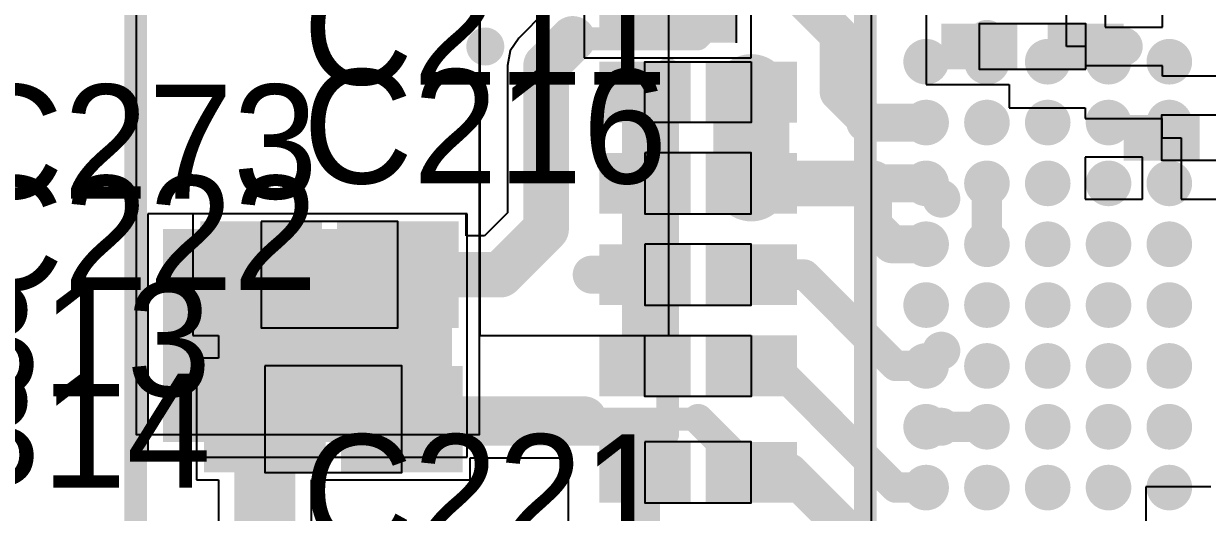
# Model space of a CAD drawing. Header units: millimetres. Extents: x 15 to 122, y 23 to 96.
# Drawn here: x 45.46 to 53.25, y 57.64 to 60.85 of the extents above; entities that cross this region are included whole.
import ezdxf

# ---------------------------------------------------------------- set-up
doc = ezdxf.new("R2010")
doc.units = ezdxf.units.MM
for name, color, linetype in [('Bottom Modules', 3, 'Continuous'), ('BottomLayer', 5, 'Continuous'), ('BottomOverlay', 54, 'Continuous'), ('BottomPaste', 16, 'Continuous'), ('TopLayer', 1, 'Continuous'), ('TopOverlay', 2, 'Continuous'), ('TopPaste', 8, 'Continuous'), ('TopSolder', 216, 'Continuous'), ('Upper Modules', 80, 'Continuous')]:
    doc.layers.add(name, color=color, linetype=linetype)
doc.styles.get("Standard").update_dxf_attribs({"font": 'ARExthalf2.shx', "width": 0.1})

msp = doc.modelspace()

# ---------------------------------------------------------------- linework, layer by layer
at = {"layer": 'Bottom Modules'}
msp.add_line((50.14999876, 61.27500063999999), (50.14999876, 60.72500427999999), dxfattribs=at)
for points in [[(46.20352313802056, 85.19999978), (46.20352313802056, 58.15000053999999), (48.46249895999999, 58.15000053999999), (48.46249895999999, 85.19999978)], [(48.46405749977568, 84.50000118), (48.46405749977568, 58.80000177999999), (49.70803035477152, 58.80000177999999), (49.70803035477152, 84.50000118)], [(52.45000177999999, 60.54999828), (52.45000177999999, 60.84999767999999), (51.75000064, 60.84999767999999), (51.75000064, 60.54999828)], [(53.64999938, 60.25000142), (53.64999938, 59.95000202), (52.94999824, 59.95000202), (52.94999824, 60.25000142)]]:
    msp.add_lwpolyline(points, close=True, dxfattribs=at)
at = {"layer": 'BottomLayer'}
for p, q in [((49.15000076, 61.37500043999999), (49.15000076, 60.62500447999999)), ((50.24999855999999, 60.62500447999999), (50.24999855999999, 61.37500043999999)), ((52.32300178, 60.69999798), (52.32300178, 61.10399768)), ((52.57700178, 61.10399768), (52.57700178, 60.82699797999999)), ((52.95400128, 60.82699797999999), (52.95400128, 61.10399768)), ((51.40000134, 60.94999747999999), (51.40000134, 60.44999848)), ((52.57700178, 60.82699797999999), (52.95400128, 60.82699797999999)), ((52.45000177999999, 60.69999798), (52.32300178, 60.69999798)), ((52.45000177999999, 60.57299798), (52.45000177999999, 60.69999798)), ((49.15000076, 60.62500447999999), (50.24999855999999, 60.62500447999999)), ((52.95400128, 60.57299798), (52.45000177999999, 60.57299798)), ((52.95400128, 60.50400141999999), (52.95400128, 60.57299798)), ((51.40000134, 60.44999848), (51.94600227999999, 60.44999848)), ((51.94600227999999, 60.44999848), (51.94600227999999, 60.29599828)), ((53.45399774, 60.50400141999999), (52.95400128, 60.50400141999999)), ((51.94600227999999, 60.29599828), (52.44599874, 60.29599828)), ((52.44599874, 60.29599828), (52.44599874, 60.22700172)), ((52.44599874, 60.22700172), (52.94999824, 60.22700172)), ((52.94999824, 60.22700172), (52.94999824, 60.10000171999999)), ((52.94999824, 60.10000171999999), (53.07699823999999, 60.10000171999999)), ((53.07699823999999, 60.10000171999999), (53.07699823999999, 59.69600201999999)), ((52.82299824, 59.97300172), (52.44599874, 59.97300172)), ((52.44599874, 59.97300172), (52.44599874, 59.69600201999999)), ((52.82299824, 59.69600201999999), (52.82299824, 59.97300172)), ((52.44599874, 59.69600201999999), (52.82299824, 59.69600201999999)), ((53.07699823999999, 59.69600201999999), (53.45399774, 59.69600201999999)), ((48.37999722, 59.60000017999999), (46.28000142, 59.60000017999999)), ((46.28000142, 59.60000017999999), (46.28000142, 58.00000338)), ((48.37999722, 58.00000338), (48.37999722, 59.60000017999999)), ((46.28000142, 58.00000338), (48.37999722, 58.00000338)), ((53.27299988, 57.80400427999999), (52.84600047999999, 57.80400427999999)), ((52.84600047999999, 57.80400427999999), (52.84600047999999, 57.42700478))]:
    msp.add_line(p, q, dxfattribs=at)
at = {"layer": 'BottomLayer', "const_width": 0.12499848}
for points in [[(48.43750282, 60.70000052, 1), (48.56250129999999, 60.70000052, 1)], [(51.7375013, 60.75000042, 1), (51.86249978, 60.75000042, 1)], [(52.33750264, 60.70000052, 1), (52.46250112, 60.70000052, 1)], [(52.63750203999999, 60.70000052, 1), (52.76250052, 60.70000052, 1)], [(51.43750189999999, 59.70000252, 1), (51.56250038, 59.70000252, 1)], [(51.43750189999999, 58.70000198, 1), (51.56250038, 58.70000198, 1)], [(51.43750189999999, 58.20000044, 1), (51.56250038, 58.20000044, 1)]]:
    msp.add_lwpolyline(points, format="xyb", close=True, dxfattribs=at)
at = {"layer": 'BottomLayer'}
for points in [[(50.14999876, 60.72500427999999), (50.14999876, 61.27500063999999), (49.25000056, 60.72500427999999), (49.25000056, 61.27500063999999)], [(51.50000113999999, 60.84999767999999), (51.50000113999999, 60.54999828), (52.00000014, 60.84999767999999), (52.00000014, 60.54999828)], [(52.20000228, 60.84999767999999), (52.20000228, 60.54999828), (52.70000128, 60.84999767999999), (52.70000128, 60.54999828)], [(53.19999773999999, 59.95000202), (53.19999773999999, 60.25000142), (52.69999874, 59.95000202), (52.69999874, 60.25000142)], [(48.27999742, 58.10000317999999), (48.27999742, 59.50000038), (46.38000122, 58.10000317999999), (46.38000122, 59.50000038)]]:
    msp.add_solid(points, dxfattribs=at)
at = {"layer": 'BottomOverlay', "const_width": 0.1499997}
for points in [[(46.19999903999999, 57.55000174), (46.19999903999999, 71.65000148)], [(49.69999966, 58.15000053999999), (49.69999966, 60.55000081999999)], [(48.49999952, 58.15000053999999), (49.69999966, 58.15000053999999)]]:
    msp.add_lwpolyline(points, dxfattribs=at)
at = {"layer": 'BottomOverlay', "const_width": 0.07499858}
for points in [[(49.6624991, 60.55000081999999, 1), (49.73750021999999, 60.55000081999999, 1)], [(48.46249896, 58.15000053999999, 1), (48.53750007999999, 58.15000053999999, 1)], [(49.6624991, 58.15000053999999, 1), (49.73750021999999, 58.15000053999999, 1)], [(49.6624991, 58.15000053999999, 1), (49.73750021999999, 58.15000053999999, 1)]]:
    msp.add_lwpolyline(points, format="xyb", close=True, dxfattribs=at)
at = {"layer": 'BottomPaste'}
for points in [[(50.14999876, 60.72500427999999), (50.14999876, 61.27500063999999), (49.25000056, 60.72500427999999), (49.25000056, 61.27500063999999)], [(50.14999876, 60.72500427999999), (50.14999876, 61.27500063999999), (49.25000056, 60.72500427999999), (49.25000056, 61.27500063999999)], [(51.50000113999999, 60.84999767999999), (51.50000113999999, 60.54999828), (52.00000014, 60.84999767999999), (52.00000014, 60.54999828)], [(51.50000113999999, 60.84999767999999), (51.50000113999999, 60.54999828), (52.00000014, 60.84999767999999), (52.00000014, 60.54999828)], [(52.20000228, 60.84999767999999), (52.20000228, 60.54999828), (52.70000128, 60.84999767999999), (52.70000128, 60.54999828)], [(52.20000228, 60.84999767999999), (52.20000228, 60.54999828), (52.70000128, 60.84999767999999), (52.70000128, 60.54999828)], [(53.19999773999999, 59.95000202), (53.19999773999999, 60.25000142), (52.69999874, 59.95000202), (52.69999874, 60.25000142)], [(53.19999773999999, 59.95000202), (53.19999773999999, 60.25000142), (52.69999874, 59.95000202), (52.69999874, 60.25000142)], [(48.27999742, 58.10000317999999), (48.27999742, 59.50000038), (46.38000122, 58.10000317999999), (46.38000122, 59.50000038)], [(48.27999742, 58.10000317999999), (48.27999742, 59.50000038), (46.38000122, 58.10000317999999), (46.38000122, 59.50000038)]]:
    msp.add_solid(points, dxfattribs=at)
at = {"layer": 'TopLayer'}
for p, q in [((48.89473584, 60.93022611999999), (48.71976286, 60.7552506)), ((48.71976286, 60.7552506), (48.66450769999999, 60.67255836)), ((48.66450769999999, 60.67255836), (48.64510464, 60.5750122)), ((48.64510464, 60.5750122), (48.64510464, 59.60558056)), ((47.40428924, 59.60000017999999), (46.5750021, 59.60000017999999)), ((46.5750021, 59.60000017999999), (46.5750021, 58.80000178)), ((47.40429177999999, 59.60000017999999), (47.40428924, 59.60000272)), ((47.40428924, 59.60000272), (47.40428924, 59.60000017999999)), ((47.4750003, 59.60000272), (47.40429177999999, 59.60000017999999)), ((47.47500283999999, 59.60000272), (47.4750003, 59.60000272)), ((47.4750003, 59.60000272), (47.4750003, 59.60000272)), ((47.5457139, 59.60000017999999), (47.47500283999999, 59.60000272)), ((47.54571644, 59.60000272), (47.5457139, 59.60000017999999)), ((47.54571898, 59.60000017999999), (47.54571644, 59.60000272)), ((48.37500104, 59.60000017999999), (47.54571898, 59.60000017999999)), ((48.37500104, 59.4548976), (48.37500104, 59.60000017999999)), ((48.64510464, 59.60558056), (48.49442167999999, 59.4548976)), ((48.49442167999999, 59.4548976), (48.37500104, 59.4548976)), ((46.5750021, 58.80000178), (46.7441026, 58.80000178)), ((46.7441026, 58.80000178), (46.7441026, 58.64999954)), ((46.7441026, 58.64999954), (46.60000332, 58.64999954)), ((46.60000332, 58.64999954), (46.60000332, 57.85000114)), ((48.40000226, 57.85000114), (48.40000226, 57.99510372)), ((48.40000226, 57.99510372), (49.0459776, 57.99510372)), ((49.0459776, 57.99510372), (49.0459776, 57.49601149999999)), ((46.60000332, 57.85000114), (46.74412546, 57.85000114)), ((46.74412546, 57.85000114), (46.74412546, 57.27501372)), ((47.35587938, 57.27500355999999), (47.35587938, 57.85000114)), ((47.35587938, 57.85000114), (47.42928792, 57.85000114)), ((47.42928792, 57.85000114), (47.42929046, 57.8499986)), ((47.42929046, 57.8499986), (47.42929299999999, 57.85000114)), ((47.42929299999999, 57.85000114), (47.50000152, 57.8499986)), ((47.50000152, 57.8499986), (47.50000405999999, 57.8499986)), ((47.50000405999999, 57.8499986), (47.57071512, 57.85000114)), ((47.50000405999999, 57.8499986), (47.50000405999999, 57.8499986)), ((47.57071512, 57.85000114), (47.57071766, 57.8499986)), ((47.57071766, 57.8499986), (47.57071766, 57.85000114)), ((47.57071766, 57.85000114), (48.40000226, 57.85000114))]:
    msp.add_line(p, q, dxfattribs=at)
for points, const_width in [([(50.49999297999999, 61.10000734), (50.82500122, 60.7749991)], 0.2499995), ([(49.90000688, 60.74998772), (50.21250816, 61.062489)], 0.1499997), ([(48.90000126, 60.5750122), (49.07497678, 60.74998772)], 0.2999994), ([(50.82500122, 60.40000112), (50.82500122, 60.7749991)], 0.2499995), ([(49.07497678, 60.74998772), (49.90000688, 60.74998772)], 0.1499997), ([(48.90000126, 59.50000038), (48.90000126, 60.5750122)], 0.2999994), ([(50.25002396, 59.80003026), (50.25002396, 60.40000874)], 0.499999), ([(49.54999995999999, 59.8000074), (49.54999995999999, 60.40000874)], 0.2999994), ([(50.82500122, 60.40000112), (51.02500082, 60.20000151999999)], 0.2499995), ([(50.9999488, 60.1999304), (51.39993021999999, 60.1999304)], 0.2499995), ([(51.02500082, 60.20000151999999), (51.40000134, 60.20000151999999)], 0.2499995), ([(51.39993021999999, 60.1999304), (51.40000134, 60.20000151999999)], 0.2499995), ([(49.5499771, 59.79998454), (49.54999995999999, 59.8000074)], 0.2999994), ([(49.5499771, 59.20000098), (49.5499771, 59.79998454)], 0.2999994), ([(50.24997824, 59.79998454), (51.05000204, 59.79998454)], 0.2999994), ([(50.24997824, 59.79998454), (50.25002396, 59.80003026)], 0.2499995), ([(51.05000204, 59.52499906), (51.05000204, 59.79998454)], 0.2499995), ([(51.05000204, 59.79998454), (51.39998356, 59.79998454)], 0.2499995), ([(51.80000054, 59.40000311999999), (51.80000054, 59.80000232)], 0.1999996), ([(48.60000186, 59.20000098), (48.90000126, 59.50000038)], 0.2999994), ([(51.05000204, 59.52499906), (51.17499798, 59.40000311999999)], 0.2499995), ([(51.17499798, 59.40000311999999), (51.40000134, 59.40000311999999)], 0.2499995), ([(51.39998356, 59.40002089999999), (51.40000134, 59.40000311999999)], 0.2999994), ([(47.04997956, 58.25002319999999), (47.04997956, 59.20000098)], 0.3999992), ([(47.92500193999999, 59.20000098), (48.60000186, 59.20000098)], 0.2999994), ([(49.5499771, 58.60000726), (49.5499771, 59.20000098)], 0.2999994), ([(49.20000066, 59.20000098), (49.45000015999999, 59.20000098)], 0.2499995), ([(49.45000015999999, 59.20000098), (49.45119396, 59.19880718)], 0.2499995), ([(49.45000015999999, 59.20000098), (49.5499771, 59.20000098)], 0.2499995), ([(49.5499771, 59.20000098), (49.54999742, 59.20000098)], 0.2499995), ([(49.54999742, 59.20000098), (49.54999995999999, 59.19999843999999)], 0.2499995), ([(49.54999742, 59.20000098), (49.64999976, 59.20000098)], 0.2499995), ([(50.2500011, 59.19999843999999), (50.60000802, 59.19999843999999)], 0.1999996), ([(50.60000802, 59.19999843999999), (51.20000427999999, 58.60000218)], 0.1999996), ([(50.2500011, 58.60000726), (50.39999572, 58.60000726)], 0.1999996), ([(50.39999572, 58.60000726), (51.20000174, 57.80000124)], 0.1999996), ([(51.20000427999999, 58.60000218), (51.40000134, 58.60000218)], 0.1999996), ([(47.05000242, 57.27500355999999), (47.05000242, 58.25000034)], 0.3999992), ([(47.04997956, 58.25002319999999), (47.05000242, 58.25000034)], 0.2999994), ([(47.95000315999999, 58.25000034), (49.15000076, 58.25000034)], 0.2999994), ([(49.15000076, 58.25000034), (49.90001196, 58.25000034)], 0.1499997), ([(49.90001196, 58.25000034), (50.2500011, 57.90001119999999)], 0.1999996), ([(51.40000134, 58.20000297999999), (51.80000054, 58.20000297999999)], 0.1999996), ([(50.2500011, 57.90001119999999), (50.49999044, 57.90001119999999)], 0.2499995), ([(50.49999044, 57.90001119999999), (50.9999996, 57.40000204)], 0.2499995), ([(49.5499771, 57.90001119999999), (49.54999995999999, 57.89998834)], 0.1999996), ([(49.54999995999999, 57.29999969999999), (49.54999995999999, 57.89998834)], 0.1999996), ([(51.20000174, 57.80000124), (51.40000134, 57.80000124)], 0.1999996)]:
    msp.add_lwpolyline(points, dxfattribs=dict(at, const_width=const_width))
for points, const_width in [([(48.99997819999999, 60.74998772, 1), (49.14997536, 60.74998772, 1)], 0.1499997), ([(50.76250198, 60.7749991, 1), (50.88750046, 60.7749991, 1)], 0.12499848), ([(50.76250198, 60.7749991, 1), (50.88750046, 60.7749991, 1)], 0.12499848), ([(49.03747621999999, 60.74998772, 1), (49.11247734, 60.74998772, 1)], 0.07499858), ([(49.86250631999999, 60.74998772, 1), (49.93750744, 60.74998772, 1)], 0.07499858), ([(49.86250631999999, 60.74998772, 1), (49.93750744, 60.74998772, 1)], 0.07499858), ([(51.32500276, 60.60000325999999, 1), (51.47499991999999, 60.60000325999999, 1)], 0.1499997), ([(51.72500196, 60.60000325999999, 1), (51.87499912, 60.60000325999999, 1)], 0.1499997), ([(52.12500116, 60.60000325999999, 1), (52.27499831999999, 60.60000325999999, 1)], 0.1499997), ([(52.5250029, 60.60000325999999, 1), (52.67500006, 60.60000325999999, 1)], 0.1499997), ([(52.9250021, 60.60000325999999, 1), (53.07499926, 60.60000325999999, 1)], 0.1499997), ([(48.82500268, 60.5750122, 1), (48.97499984, 60.5750122, 1)], 0.1499997), ([(48.82500268, 60.5750122, 1), (48.97499984, 60.5750122, 1)], 0.1499997), ([(51.33750209999999, 60.60000325999999, 1), (51.46250058, 60.60000325999999, 1)], 0.12499848), ([(51.7375013, 60.60000072, 1), (51.86249978, 60.60000072, 1)], 0.12499848), ([(52.13750049999999, 60.60000072, 1), (52.26249898, 60.60000072, 1)], 0.12499848), ([(52.53750223999999, 60.60000325999999, 1), (52.66250072, 60.60000325999999, 1)], 0.12499848), ([(50.12502548, 60.40000874, 1), (50.37502244, 60.40000874, 1)], 0.2499995), ([(49.3624997, 60.40000112, 1), (49.48749818, 60.40000112, 1)], 0.12499848), ([(49.47500137999999, 60.40000874, 1), (49.62499854, 60.40000874, 1)], 0.1499997), ([(49.61250174, 60.40000112, 1), (49.73750021999999, 60.40000112, 1)], 0.12499848), ([(50.76250198, 60.40000112, 1), (50.88750046, 60.40000112, 1)], 0.12499848), ([(50.76250198, 60.40000112, 1), (50.88750046, 60.40000112, 1)], 0.12499848), ([(51.32500276, 60.20000151999999, 1), (51.47499991999999, 60.20000151999999, 1)], 0.1499997), ([(51.72500196, 60.20000151999999, 1), (51.87499912, 60.20000151999999, 1)], 0.1499997), ([(52.12500116, 60.20000151999999, 1), (52.27499831999999, 60.20000151999999, 1)], 0.1499997), ([(52.5250029, 60.20000151999999, 1), (52.67500006, 60.20000151999999, 1)], 0.1499997), ([(52.9250021, 60.20000151999999, 1), (53.07499926, 60.20000151999999, 1)], 0.1499997), ([(50.93744956, 60.1999304, 1), (51.06244804, 60.1999304, 1)], 0.12499848), ([(50.96250157999999, 60.20000151999999, 1), (51.08750006, 60.20000151999999, 1)], 0.12499848), ([(50.96250157999999, 60.20000151999999, 1), (51.08750006, 60.20000151999999, 1)], 0.12499848), ([(51.33743098, 60.1999304, 1), (51.46242946, 60.1999304, 1)], 0.12499848), ([(51.33743098, 60.1999304, 1), (51.46242946, 60.1999304, 1)], 0.12499848), ([(51.33750209999999, 60.20000151999999, 1), (51.46250058, 60.20000151999999, 1)], 0.12499848), ([(51.33750209999999, 60.20000151999999, 1), (51.46250058, 60.20000151999999, 1)], 0.12499848), ([(51.7375013, 60.20000151999999, 1), (51.86249978, 60.20000151999999, 1)], 0.12499848), ([(52.13750049999999, 60.20000406, 1), (52.26249898, 60.20000406, 1)], 0.12499848), ([(52.53750223999999, 60.20000151999999, 1), (52.66250072, 60.20000151999999, 1)], 0.12499848), ([(52.93750144, 60.20000151999999, 1), (53.06249992, 60.20000151999999, 1)], 0.12499848), ([(50.12502548, 59.80003026, 1), (50.37502244, 59.80003026, 1)], 0.2499995), ([(49.47497852, 59.79998454, 1), (49.62497568, 59.79998454, 1)], 0.1499997), ([(49.47497852, 59.79998454, 1), (49.62497568, 59.79998454, 1)], 0.1499997), ([(49.47500137999999, 59.8000074, 1), (49.62499854, 59.8000074, 1)], 0.1499997), ([(49.47500137999999, 59.8000074, 1), (49.62499854, 59.8000074, 1)], 0.1499997), ([(49.58750052, 59.82500099999999, 1), (49.71249899999999, 59.82500099999999, 1)], 0.12499848), ([(50.17497966, 59.79998454, 1), (50.32497682, 59.79998454, 1)], 0.1499997), ([(50.187479, 59.79998454, 1), (50.31247748, 59.79998454, 1)], 0.12499848), ([(50.187479, 59.79998454, 1), (50.31247748, 59.79998454, 1)], 0.12499848), ([(50.18752472, 59.80003026, 1), (50.31252319999999, 59.80003026, 1)], 0.12499848), ([(50.97500346, 59.79998454, 1), (51.12500061999999, 59.79998454, 1)], 0.1499997), ([(50.98750279999999, 59.79998454, 1), (51.11250128, 59.79998454, 1)], 0.12499848), ([(50.98750279999999, 59.79998454, 1), (51.11250128, 59.79998454, 1)], 0.12499848), ([(51.32500276, 59.80000232, 1), (51.47499991999999, 59.80000232, 1)], 0.1499997), ([(51.33748431999999, 59.79998454, 1), (51.4624828, 59.79998454, 1)], 0.12499848), ([(51.72500196, 59.80000232, 1), (51.87499912, 59.80000232, 1)], 0.1499997), ([(51.7375013, 59.80000232, 1), (51.86249978, 59.80000232, 1)], 0.12499848), ([(51.75000064, 59.80000232, 1), (51.85000044, 59.80000232, 1)], 0.0999998), ([(52.12500116, 59.80000232, 1), (52.27499831999999, 59.80000232, 1)], 0.1499997), ([(52.13750049999999, 59.80000232, 1), (52.26249898, 59.80000232, 1)], 0.12499848), ([(52.5250029, 59.80000232, 1), (52.67500006, 59.80000232, 1)], 0.1499997), ([(52.53750223999999, 59.79999977999999, 1), (52.66250072, 59.79999977999999, 1)], 0.12499848), ([(52.9250021, 59.80000232, 1), (53.07499926, 59.80000232, 1)], 0.1499997), ([(48.82500268, 59.50000038, 1), (48.97499984, 59.50000038, 1)], 0.1499997), ([(48.82500268, 59.50000038, 1), (48.97499984, 59.50000038, 1)], 0.1499997), ([(50.98750279999999, 59.52499906, 1), (51.11250128, 59.52499906, 1)], 0.12499848), ([(50.98750279999999, 59.52499906, 1), (51.11250128, 59.52499906, 1)], 0.12499848), ([(51.11249874, 59.40000311999999, 1), (51.23749721999999, 59.40000311999999, 1)], 0.12499848), ([(51.11249874, 59.40000311999999, 1), (51.23749721999999, 59.40000311999999, 1)], 0.12499848), ([(51.32498498, 59.40002089999999, 1), (51.47498213999999, 59.40002089999999, 1)], 0.1499997), ([(51.32500276, 59.40000311999999, 1), (51.47499991999999, 59.40000311999999, 1)], 0.1499997), ([(51.32500276, 59.40000311999999, 1), (51.47499991999999, 59.40000311999999, 1)], 0.1499997), ([(51.33750209999999, 59.40000311999999, 1), (51.46250058, 59.40000311999999, 1)], 0.12499848), ([(51.72500196, 59.40000311999999, 1), (51.87499912, 59.40000311999999, 1)], 0.1499997), ([(51.7375013, 59.40000058, 1), (51.86249978, 59.40000058, 1)], 0.12499848), ([(51.75000064, 59.40000311999999, 1), (51.85000044, 59.40000311999999, 1)], 0.0999998), ([(52.12500116, 59.40000311999999, 1), (52.27499831999999, 59.40000311999999, 1)], 0.1499997), ([(52.13750049999999, 59.40000311999999, 1), (52.26249898, 59.40000311999999, 1)], 0.12499848), ([(52.5250029, 59.40000311999999, 1), (52.67500006, 59.40000311999999, 1)], 0.1499997), ([(52.53750223999999, 59.40000058, 1), (52.66250072, 59.40000058, 1)], 0.12499848), ([(52.9250021, 59.40000311999999, 1), (53.07499926, 59.40000311999999, 1)], 0.1499997), ([(46.94997976, 59.20000098, 1), (47.14997936, 59.20000098, 1)], 0.1999996), ([(47.85000336, 59.20000098, 1), (48.00000052, 59.20000098, 1)], 0.1499997), ([(48.52500328, 59.20000098, 1), (48.67500044, 59.20000098, 1)], 0.1499997), ([(48.52500328, 59.20000098, 1), (48.67500044, 59.20000098, 1)], 0.1499997), ([(49.47497852, 59.20000098, 1), (49.62497568, 59.20000098, 1)], 0.1499997), ([(49.47497852, 59.20000098, 1), (49.62497568, 59.20000098, 1)], 0.1499997), ([(49.13750142, 59.20000098, 1), (49.26249989999999, 59.20000098, 1)], 0.12499848), ([(49.13750142, 59.20000098, 1), (49.26249989999999, 59.20000098, 1)], 0.12499848), ([(49.38750091999999, 59.20000098, 1), (49.5124994, 59.20000098, 1)], 0.12499848), ([(49.38750091999999, 59.20000098, 1), (49.5124994, 59.20000098, 1)], 0.12499848), ([(49.38750091999999, 59.20000098, 1), (49.5124994, 59.20000098, 1)], 0.12499848), ([(49.38869472, 59.19880718, 1), (49.5136932, 59.19880718, 1)], 0.12499848), ([(49.48747786, 59.20000098, 1), (49.61247634, 59.20000098, 1)], 0.12499848), ([(49.48747786, 59.20000098, 1), (49.61247634, 59.20000098, 1)], 0.12499848), ([(49.48749818, 59.20000098, 1), (49.61249666, 59.20000098, 1)], 0.12499848), ([(49.48749818, 59.20000098, 1), (49.61249666, 59.20000098, 1)], 0.12499848), ([(49.48749818, 59.20000098, 1), (49.61249666, 59.20000098, 1)], 0.12499848), ([(49.48750072, 59.19999843999999, 1), (49.61249919999999, 59.19999843999999, 1)], 0.12499848), ([(49.58750052, 59.20000098, 1), (49.71249899999999, 59.20000098, 1)], 0.12499848), ([(49.58750052, 59.20000098, 1), (49.71249899999999, 59.20000098, 1)], 0.12499848), ([(50.18750186, 59.19999843999999, 1), (50.31250034, 59.19999843999999, 1)], 0.12499848), ([(50.2000012, 59.19999843999999, 1), (50.30000099999999, 59.19999843999999, 1)], 0.0999998), ([(50.55000811999999, 59.19999843999999, 1), (50.65000792, 59.19999843999999, 1)], 0.0999998), ([(50.55000811999999, 59.19999843999999, 1), (50.65000792, 59.19999843999999, 1)], 0.0999998), ([(51.32500276, 59.00000137999999, 1), (51.47499991999999, 59.00000137999999, 1)], 0.1499997), ([(51.33750209999999, 59.00000137999999, 1), (51.46250058, 59.00000137999999, 1)], 0.12499848), ([(51.72500196, 59.00000137999999, 1), (51.87499912, 59.00000137999999, 1)], 0.1499997), ([(51.7375013, 59.00000137999999, 1), (51.86249978, 59.00000137999999, 1)], 0.12499848), ([(52.12500116, 59.00000137999999, 1), (52.27499831999999, 59.00000137999999, 1)], 0.1499997), ([(52.13750049999999, 59.00000392, 1), (52.26249898, 59.00000392, 1)], 0.12499848), ([(52.5250029, 59.00000137999999, 1), (52.67500006, 59.00000137999999, 1)], 0.1499997), ([(52.53750223999999, 59.00000137999999, 1), (52.66250072, 59.00000137999999, 1)], 0.12499848), ([(52.9250021, 59.00000137999999, 1), (53.07499926, 59.00000137999999, 1)], 0.1499997), ([(49.33750102, 58.62500086, 1), (49.4624995, 58.62500086, 1)], 0.12499848), ([(49.47497852, 58.60000726, 1), (49.62497568, 58.60000726, 1)], 0.1499997), ([(49.61250174, 58.59999964, 1), (49.73750021999999, 58.59999964, 1)], 0.12499848), ([(50.18750186, 58.60000726, 1), (50.31250034, 58.60000726, 1)], 0.12499848), ([(51.32500276, 58.60000218, 1), (51.47499991999999, 58.60000218, 1)], 0.1499997), ([(51.33750209999999, 58.60000218, 1), (51.46250058, 58.60000218, 1)], 0.12499848), ([(51.72500196, 58.60000218, 1), (51.87499912, 58.60000218, 1)], 0.1499997), ([(51.7375013, 58.60000218, 1), (51.86249978, 58.60000218, 1)], 0.12499848), ([(52.12500116, 58.60000218, 1), (52.27499831999999, 58.60000218, 1)], 0.1499997), ([(52.13750049999999, 58.60000218, 1), (52.26249898, 58.60000218, 1)], 0.12499848), ([(52.5250029, 58.60000218, 1), (52.67500006, 58.60000218, 1)], 0.1499997), ([(52.53750223999999, 58.59999964, 1), (52.66250072, 58.59999964, 1)], 0.12499848), ([(52.9250021, 58.60000218, 1), (53.07499926, 58.60000218, 1)], 0.1499997), ([(50.2000012, 58.60000726, 1), (50.30000099999999, 58.60000726, 1)], 0.0999998), ([(50.34999582, 58.60000726, 1), (50.44999562, 58.60000726, 1)], 0.0999998), ([(50.34999582, 58.60000726, 1), (50.44999562, 58.60000726, 1)], 0.0999998), ([(51.15000438, 58.60000218, 1), (51.25000418, 58.60000218, 1)], 0.0999998), ([(51.15000438, 58.60000218, 1), (51.25000418, 58.60000218, 1)], 0.0999998), ([(51.35000144, 58.60000218, 1), (51.45000124, 58.60000218, 1)], 0.0999998), ([(46.94997976, 58.25002319999999, 1), (47.14997936, 58.25002319999999, 1)], 0.1999996), ([(46.95000262, 58.25000034, 1), (47.15000222, 58.25000034, 1)], 0.1999996), ([(46.97498098, 58.25002319999999, 1), (47.12497814, 58.25002319999999, 1)], 0.1499997), ([(46.97500384, 58.25000034, 1), (47.125001, 58.25000034, 1)], 0.1499997), ([(47.87500458, 58.25000034, 1), (48.02500174, 58.25000034, 1)], 0.1499997), ([(49.07500218, 58.25000034, 1), (49.22499934, 58.25000034, 1)], 0.1499997), ([(49.1125002, 58.25000034, 1), (49.18750132, 58.25000034, 1)], 0.07499858), ([(49.85001206, 58.25000034, 1), (49.95001186, 58.25000034, 1)], 0.0999998), ([(49.8625114, 58.25000034, 1), (49.93751252, 58.25000034, 1)], 0.07499858), ([(51.32500276, 58.20000297999999, 1), (51.47499991999999, 58.20000297999999, 1)], 0.1499997), ([(51.33750209999999, 58.20000297999999, 1), (51.46250058, 58.20000297999999, 1)], 0.12499848), ([(51.72500196, 58.20000297999999, 1), (51.87499912, 58.20000297999999, 1)], 0.1499997), ([(51.7375013, 58.20000297999999, 1), (51.86249978, 58.20000297999999, 1)], 0.12499848), ([(52.12500116, 58.20000297999999, 1), (52.27499831999999, 58.20000297999999, 1)], 0.1499997), ([(52.13750049999999, 58.20000044, 1), (52.26249898, 58.20000044, 1)], 0.12499848), ([(52.5250029, 58.20000297999999, 1), (52.67500006, 58.20000297999999, 1)], 0.1499997), ([(52.53750223999999, 58.20000044, 1), (52.66250072, 58.20000044, 1)], 0.12499848), ([(52.9250021, 58.20000297999999, 1), (53.07499926, 58.20000297999999, 1)], 0.1499997), ([(51.35000144, 58.20000297999999, 1), (51.45000124, 58.20000297999999, 1)], 0.0999998), ([(51.75000064, 58.20000297999999, 1), (51.85000044, 58.20000297999999, 1)], 0.0999998), ([(49.36250224, 57.90000104, 1), (49.48750072, 57.90000104, 1)], 0.12499848), ([(49.61250174, 57.90000104, 1), (49.73750021999999, 57.90000104, 1)], 0.12499848), ([(50.18750186, 57.90001119999999, 1), (50.31250034, 57.90001119999999, 1)], 0.12499848), ([(50.4374912, 57.90001119999999, 1), (50.56248968, 57.90001119999999, 1)], 0.12499848), ([(50.4374912, 57.90001119999999, 1), (50.56248968, 57.90001119999999, 1)], 0.12499848), ([(49.4999772, 57.90001119999999, 1), (49.599977, 57.90001119999999, 1)], 0.0999998), ([(49.50000006, 57.89998834, 1), (49.59999986, 57.89998834, 1)], 0.0999998), ([(49.50000006, 57.89998834, 1), (49.59999986, 57.89998834, 1)], 0.0999998), ([(50.2000012, 57.90001119999999, 1), (50.30000099999999, 57.90001119999999, 1)], 0.0999998), ([(51.32500276, 57.80000124, 1), (51.47499991999999, 57.80000124, 1)], 0.1499997), ([(51.72500196, 57.80000124, 1), (51.87499912, 57.80000124, 1)], 0.1499997), ([(52.12500116, 57.80000124, 1), (52.27499831999999, 57.80000124, 1)], 0.1499997), ([(52.5250029, 57.80000124, 1), (52.67500006, 57.80000124, 1)], 0.1499997), ([(52.9250021, 57.80000124, 1), (53.07499926, 57.80000124, 1)], 0.1499997), ([(51.15000183999999, 57.80000124, 1), (51.25000163999999, 57.80000124, 1)], 0.0999998), ([(51.15000183999999, 57.80000124, 1), (51.25000163999999, 57.80000124, 1)], 0.0999998), ([(51.33750209999999, 57.80000124, 1), (51.46250058, 57.80000124, 1)], 0.12499848), ([(51.35000144, 57.80000124, 1), (51.45000124, 57.80000124, 1)], 0.0999998), ([(51.7375013, 57.80000124, 1), (51.86249978, 57.80000124, 1)], 0.12499848), ([(52.13750049999999, 57.80000124, 1), (52.26249898, 57.80000124, 1)], 0.12499848), ([(52.53750223999999, 57.80000124, 1), (52.66250072, 57.80000124, 1)], 0.12499848)]:
    msp.add_lwpolyline(points, format="xyb", close=True, dxfattribs=dict(at, const_width=const_width))
for points in [[(49.30000046, 60.55000844), (49.30000046, 60.25000903999999), (49.79999946, 60.55000844), (49.79999946, 60.25000903999999)], [(50.00002446, 60.55000844), (50.00002446, 60.25000903999999), (50.50002345999999, 60.55000844), (50.50002345999999, 60.25000903999999)], [(49.2999776, 59.94998424), (49.2999776, 59.64998483999999), (49.79997659999999, 59.94998424), (49.79997659999999, 59.64998483999999)], [(49.99997874, 59.94998424), (49.99997874, 59.64998483999999), (50.49997774, 59.94998424), (50.49997774, 59.64998483999999)], [(47.3750005, 58.90000157999999), (47.3750005, 59.50000038), (46.6750019, 58.90000157999999), (46.6750019, 59.50000038)], [(48.27500123999999, 58.90000157999999), (48.27500123999999, 59.50000038), (47.57500263999999, 58.90000157999999), (47.57500263999999, 59.50000038)], [(49.30000046, 59.34999814), (49.30000046, 59.04999874), (49.79999946, 59.34999814), (49.79999946, 59.04999874)], [(50.0000016, 59.34999814), (50.0000016, 59.04999874), (50.5000006, 59.34999814), (50.5000006, 59.04999874)], [(49.2999776, 58.75000695999999), (49.2999776, 58.45000756), (49.79997659999999, 58.75000695999999), (49.79997659999999, 58.45000756)], [(50.0000016, 58.75000695999999), (50.0000016, 58.45000756), (50.5000006, 58.75000695999999), (50.5000006, 58.45000756)], [(47.40000172, 57.95000094), (47.40000172, 58.54999974), (46.70000312, 57.95000094), (46.70000312, 58.54999974)], [(48.30000245999999, 57.95000094), (48.30000245999999, 58.54999974), (47.60000385999999, 57.95000094), (47.60000385999999, 58.54999974)], [(49.2999776, 58.0500109), (49.2999776, 57.7500115), (49.79997659999999, 58.0500109), (49.79997659999999, 57.7500115)], [(50.0000016, 58.0500109), (50.0000016, 57.7500115), (50.5000006, 58.0500109), (50.5000006, 57.7500115)]]:
    msp.add_solid(points, dxfattribs=at)
at = {"layer": 'TopOverlay', "const_width": 0.1499997}
msp.add_lwpolyline([(50.9999996, 53.00000068), (50.9999996, 67.00000315999999)], dxfattribs=at)
at = {"layer": 'TopPaste', "const_width": 0.1499997}
for points in [[(51.32500276, 60.60000325999999, 1), (51.47499991999999, 60.60000325999999, 1)], [(51.32500276, 60.60000325999999, 1), (51.47499991999999, 60.60000325999999, 1)], [(51.72500196, 60.60000325999999, 1), (51.87499912, 60.60000325999999, 1)], [(51.72500196, 60.60000325999999, 1), (51.87499912, 60.60000325999999, 1)], [(52.12500116, 60.60000325999999, 1), (52.27499831999999, 60.60000325999999, 1)], [(52.12500116, 60.60000325999999, 1), (52.27499831999999, 60.60000325999999, 1)], [(52.5250029, 60.60000325999999, 1), (52.67500006, 60.60000325999999, 1)], [(52.5250029, 60.60000325999999, 1), (52.67500006, 60.60000325999999, 1)], [(52.9250021, 60.60000325999999, 1), (53.07499926, 60.60000325999999, 1)], [(52.9250021, 60.60000325999999, 1), (53.07499926, 60.60000325999999, 1)], [(51.32500276, 60.20000151999999, 1), (51.47499991999999, 60.20000151999999, 1)], [(51.32500276, 60.20000151999999, 1), (51.47499991999999, 60.20000151999999, 1)], [(51.72500196, 60.20000151999999, 1), (51.87499912, 60.20000151999999, 1)], [(51.72500196, 60.20000151999999, 1), (51.87499912, 60.20000151999999, 1)], [(52.12500116, 60.20000151999999, 1), (52.27499831999999, 60.20000151999999, 1)], [(52.12500116, 60.20000151999999, 1), (52.27499831999999, 60.20000151999999, 1)], [(52.5250029, 60.20000151999999, 1), (52.67500006, 60.20000151999999, 1)], [(52.5250029, 60.20000151999999, 1), (52.67500006, 60.20000151999999, 1)], [(52.9250021, 60.20000151999999, 1), (53.07499926, 60.20000151999999, 1)], [(52.9250021, 60.20000151999999, 1), (53.07499926, 60.20000151999999, 1)], [(51.32500276, 59.80000232, 1), (51.47499991999999, 59.80000232, 1)], [(51.32500276, 59.80000232, 1), (51.47499991999999, 59.80000232, 1)], [(51.72500196, 59.80000232, 1), (51.87499912, 59.80000232, 1)], [(51.72500196, 59.80000232, 1), (51.87499912, 59.80000232, 1)], [(52.12500116, 59.80000232, 1), (52.27499831999999, 59.80000232, 1)], [(52.12500116, 59.80000232, 1), (52.27499831999999, 59.80000232, 1)], [(52.5250029, 59.80000232, 1), (52.67500006, 59.80000232, 1)], [(52.5250029, 59.80000232, 1), (52.67500006, 59.80000232, 1)], [(52.9250021, 59.80000232, 1), (53.07499926, 59.80000232, 1)], [(52.9250021, 59.80000232, 1), (53.07499926, 59.80000232, 1)], [(51.32500276, 59.40000311999999, 1), (51.47499991999999, 59.40000311999999, 1)], [(51.32500276, 59.40000311999999, 1), (51.47499991999999, 59.40000311999999, 1)], [(51.72500196, 59.40000311999999, 1), (51.87499912, 59.40000311999999, 1)], [(51.72500196, 59.40000311999999, 1), (51.87499912, 59.40000311999999, 1)], [(52.12500116, 59.40000311999999, 1), (52.27499831999999, 59.40000311999999, 1)], [(52.12500116, 59.40000311999999, 1), (52.27499831999999, 59.40000311999999, 1)], [(52.5250029, 59.40000311999999, 1), (52.67500006, 59.40000311999999, 1)], [(52.5250029, 59.40000311999999, 1), (52.67500006, 59.40000311999999, 1)], [(52.9250021, 59.40000311999999, 1), (53.07499926, 59.40000311999999, 1)], [(52.9250021, 59.40000311999999, 1), (53.07499926, 59.40000311999999, 1)], [(51.32500276, 59.00000137999999, 1), (51.47499991999999, 59.00000137999999, 1)], [(51.32500276, 59.00000137999999, 1), (51.47499991999999, 59.00000137999999, 1)], [(51.72500196, 59.00000137999999, 1), (51.87499912, 59.00000137999999, 1)], [(51.72500196, 59.00000137999999, 1), (51.87499912, 59.00000137999999, 1)], [(52.12500116, 59.00000137999999, 1), (52.27499831999999, 59.00000137999999, 1)], [(52.12500116, 59.00000137999999, 1), (52.27499831999999, 59.00000137999999, 1)], [(52.5250029, 59.00000137999999, 1), (52.67500006, 59.00000137999999, 1)], [(52.5250029, 59.00000137999999, 1), (52.67500006, 59.00000137999999, 1)], [(52.9250021, 59.00000137999999, 1), (53.07499926, 59.00000137999999, 1)], [(52.9250021, 59.00000137999999, 1), (53.07499926, 59.00000137999999, 1)], [(51.32500276, 58.60000218, 1), (51.47499991999999, 58.60000218, 1)], [(51.32500276, 58.60000218, 1), (51.47499991999999, 58.60000218, 1)], [(51.72500196, 58.60000218, 1), (51.87499912, 58.60000218, 1)], [(51.72500196, 58.60000218, 1), (51.87499912, 58.60000218, 1)], [(52.12500116, 58.60000218, 1), (52.27499831999999, 58.60000218, 1)], [(52.12500116, 58.60000218, 1), (52.27499831999999, 58.60000218, 1)], [(52.5250029, 58.60000218, 1), (52.67500006, 58.60000218, 1)], [(52.5250029, 58.60000218, 1), (52.67500006, 58.60000218, 1)], [(52.9250021, 58.60000218, 1), (53.07499926, 58.60000218, 1)], [(52.9250021, 58.60000218, 1), (53.07499926, 58.60000218, 1)], [(51.32500276, 58.20000297999999, 1), (51.47499991999999, 58.20000297999999, 1)], [(51.32500276, 58.20000297999999, 1), (51.47499991999999, 58.20000297999999, 1)], [(51.72500196, 58.20000297999999, 1), (51.87499912, 58.20000297999999, 1)], [(51.72500196, 58.20000297999999, 1), (51.87499912, 58.20000297999999, 1)], [(52.12500116, 58.20000297999999, 1), (52.27499831999999, 58.20000297999999, 1)], [(52.12500116, 58.20000297999999, 1), (52.27499831999999, 58.20000297999999, 1)], [(52.5250029, 58.20000297999999, 1), (52.67500006, 58.20000297999999, 1)], [(52.5250029, 58.20000297999999, 1), (52.67500006, 58.20000297999999, 1)], [(52.9250021, 58.20000297999999, 1), (53.07499926, 58.20000297999999, 1)], [(52.9250021, 58.20000297999999, 1), (53.07499926, 58.20000297999999, 1)], [(51.32500276, 57.80000124, 1), (51.47499991999999, 57.80000124, 1)], [(51.32500276, 57.80000124, 1), (51.47499991999999, 57.80000124, 1)], [(51.72500196, 57.80000124, 1), (51.87499912, 57.80000124, 1)], [(51.72500196, 57.80000124, 1), (51.87499912, 57.80000124, 1)], [(52.12500116, 57.80000124, 1), (52.27499831999999, 57.80000124, 1)], [(52.12500116, 57.80000124, 1), (52.27499831999999, 57.80000124, 1)], [(52.5250029, 57.80000124, 1), (52.67500006, 57.80000124, 1)], [(52.5250029, 57.80000124, 1), (52.67500006, 57.80000124, 1)], [(52.9250021, 57.80000124, 1), (53.07499926, 57.80000124, 1)], [(52.9250021, 57.80000124, 1), (53.07499926, 57.80000124, 1)]]:
    msp.add_lwpolyline(points, format="xyb", close=True, dxfattribs=at)
at = {"layer": 'TopPaste'}
for points in [[(49.30000046, 60.55000844), (49.30000046, 60.25000903999999), (49.79999946, 60.55000844), (49.79999946, 60.25000903999999)], [(49.30000046, 60.55000844), (49.30000046, 60.25000903999999), (49.79999946, 60.55000844), (49.79999946, 60.25000903999999)], [(50.00002446, 60.55000844), (50.00002446, 60.25000903999999), (50.50002345999999, 60.55000844), (50.50002345999999, 60.25000903999999)], [(50.00002446, 60.55000844), (50.00002446, 60.25000903999999), (50.50002345999999, 60.55000844), (50.50002345999999, 60.25000903999999)], [(49.2999776, 59.94998424), (49.2999776, 59.64998483999999), (49.79997659999999, 59.94998424), (49.79997659999999, 59.64998483999999)], [(49.2999776, 59.94998424), (49.2999776, 59.64998483999999), (49.79997659999999, 59.94998424), (49.79997659999999, 59.64998483999999)], [(49.99997874, 59.94998424), (49.99997874, 59.64998483999999), (50.49997774, 59.94998424), (50.49997774, 59.64998483999999)], [(49.99997874, 59.94998424), (49.99997874, 59.64998483999999), (50.49997774, 59.94998424), (50.49997774, 59.64998483999999)], [(47.3750005, 58.90000157999999), (47.3750005, 59.50000038), (46.6750019, 58.90000157999999), (46.6750019, 59.50000038)], [(47.3750005, 58.90000157999999), (47.3750005, 59.50000038), (46.6750019, 58.90000157999999), (46.6750019, 59.50000038)], [(48.27500123999999, 58.90000157999999), (48.27500123999999, 59.50000038), (47.57500263999999, 58.90000157999999), (47.57500263999999, 59.50000038)], [(48.27500123999999, 58.90000157999999), (48.27500123999999, 59.50000038), (47.57500263999999, 58.90000157999999), (47.57500263999999, 59.50000038)], [(49.30000046, 59.34999814), (49.30000046, 59.04999874), (49.79999946, 59.34999814), (49.79999946, 59.04999874)], [(49.30000046, 59.34999814), (49.30000046, 59.04999874), (49.79999946, 59.34999814), (49.79999946, 59.04999874)], [(50.0000016, 59.34999814), (50.0000016, 59.04999874), (50.5000006, 59.34999814), (50.5000006, 59.04999874)], [(50.0000016, 59.34999814), (50.0000016, 59.04999874), (50.5000006, 59.34999814), (50.5000006, 59.04999874)], [(49.2999776, 58.75000695999999), (49.2999776, 58.45000756), (49.79997659999999, 58.75000695999999), (49.79997659999999, 58.45000756)], [(49.2999776, 58.75000695999999), (49.2999776, 58.45000756), (49.79997659999999, 58.75000695999999), (49.79997659999999, 58.45000756)], [(50.0000016, 58.75000695999999), (50.0000016, 58.45000756), (50.5000006, 58.75000695999999), (50.5000006, 58.45000756)], [(50.0000016, 58.75000695999999), (50.0000016, 58.45000756), (50.5000006, 58.75000695999999), (50.5000006, 58.45000756)], [(47.40000172, 57.95000094), (47.40000172, 58.54999974), (46.70000312, 57.95000094), (46.70000312, 58.54999974)], [(47.40000172, 57.95000094), (47.40000172, 58.54999974), (46.70000312, 57.95000094), (46.70000312, 58.54999974)], [(48.30000245999999, 57.95000094), (48.30000245999999, 58.54999974), (47.60000385999999, 57.95000094), (47.60000385999999, 58.54999974)], [(48.30000245999999, 57.95000094), (48.30000245999999, 58.54999974), (47.60000385999999, 57.95000094), (47.60000385999999, 58.54999974)], [(49.2999776, 58.0500109), (49.2999776, 57.7500115), (49.79997659999999, 58.0500109), (49.79997659999999, 57.7500115)], [(49.2999776, 58.0500109), (49.2999776, 57.7500115), (49.79997659999999, 58.0500109), (49.79997659999999, 57.7500115)], [(50.0000016, 58.0500109), (50.0000016, 57.7500115), (50.5000006, 58.0500109), (50.5000006, 57.7500115)], [(50.0000016, 58.0500109), (50.0000016, 57.7500115), (50.5000006, 58.0500109), (50.5000006, 57.7500115)]]:
    msp.add_solid(points, dxfattribs=at)
at = {"layer": 'TopSolder'}
for points, const_width in [([(51.34500272, 60.60000325999999, 1), (51.45499995999999, 60.60000325999999, 1)], 0.10999978), ([(51.34500272, 60.60000325999999, 1), (51.45499995999999, 60.60000325999999, 1)], 0.10999978), ([(51.74500192, 60.60000325999999, 1), (51.85499916, 60.60000325999999, 1)], 0.10999978), ([(51.74500192, 60.60000325999999, 1), (51.85499916, 60.60000325999999, 1)], 0.10999978), ([(52.14500112, 60.60000325999999, 1), (52.25499835999999, 60.60000325999999, 1)], 0.10999978), ([(52.14500112, 60.60000325999999, 1), (52.25499835999999, 60.60000325999999, 1)], 0.10999978), ([(52.54500286, 60.60000325999999, 1), (52.6550001, 60.60000325999999, 1)], 0.10999978), ([(52.54500286, 60.60000325999999, 1), (52.6550001, 60.60000325999999, 1)], 0.10999978), ([(52.94500206, 60.60000325999999, 1), (53.0549993, 60.60000325999999, 1)], 0.10999978), ([(52.94500206, 60.60000325999999, 1), (53.0549993, 60.60000325999999, 1)], 0.10999978), ([(51.34500272, 60.20000151999999, 1), (51.45499995999999, 60.20000151999999, 1)], 0.10999978), ([(51.34500272, 60.20000151999999, 1), (51.45499995999999, 60.20000151999999, 1)], 0.10999978), ([(51.74500192, 60.20000151999999, 1), (51.85499916, 60.20000151999999, 1)], 0.10999978), ([(51.74500192, 60.20000151999999, 1), (51.85499916, 60.20000151999999, 1)], 0.10999978), ([(52.14500112, 60.20000151999999, 1), (52.25499835999999, 60.20000151999999, 1)], 0.10999978), ([(52.14500112, 60.20000151999999, 1), (52.25499835999999, 60.20000151999999, 1)], 0.10999978), ([(52.54500286, 60.20000151999999, 1), (52.6550001, 60.20000151999999, 1)], 0.10999978), ([(52.54500286, 60.20000151999999, 1), (52.6550001, 60.20000151999999, 1)], 0.10999978), ([(52.94500206, 60.20000151999999, 1), (53.0549993, 60.20000151999999, 1)], 0.10999978), ([(52.94500206, 60.20000151999999, 1), (53.0549993, 60.20000151999999, 1)], 0.10999978), ([(51.34500272, 59.80000232, 1), (51.45499995999999, 59.80000232, 1)], 0.10999978), ([(51.34500272, 59.80000232, 1), (51.45499995999999, 59.80000232, 1)], 0.10999978), ([(51.74500192, 59.80000232, 1), (51.85499916, 59.80000232, 1)], 0.10999978), ([(51.74500192, 59.80000232, 1), (51.85499916, 59.80000232, 1)], 0.10999978), ([(52.14500112, 59.80000232, 1), (52.25499835999999, 59.80000232, 1)], 0.10999978), ([(52.14500112, 59.80000232, 1), (52.25499835999999, 59.80000232, 1)], 0.10999978), ([(52.54500286, 59.80000232, 1), (52.6550001, 59.80000232, 1)], 0.10999978), ([(52.54500286, 59.80000232, 1), (52.6550001, 59.80000232, 1)], 0.10999978), ([(52.94500206, 59.80000232, 1), (53.0549993, 59.80000232, 1)], 0.10999978), ([(52.94500206, 59.80000232, 1), (53.0549993, 59.80000232, 1)], 0.10999978), ([(51.34500272, 59.40000311999999, 1), (51.45499995999999, 59.40000311999999, 1)], 0.10999978), ([(51.34500272, 59.40000311999999, 1), (51.45499995999999, 59.40000311999999, 1)], 0.10999978), ([(51.74500192, 59.40000311999999, 1), (51.85499916, 59.40000311999999, 1)], 0.10999978), ([(51.74500192, 59.40000311999999, 1), (51.85499916, 59.40000311999999, 1)], 0.10999978), ([(52.14500112, 59.40000311999999, 1), (52.25499835999999, 59.40000311999999, 1)], 0.10999978), ([(52.14500112, 59.40000311999999, 1), (52.25499835999999, 59.40000311999999, 1)], 0.10999978), ([(52.54500286, 59.40000311999999, 1), (52.6550001, 59.40000311999999, 1)], 0.10999978), ([(52.54500286, 59.40000311999999, 1), (52.6550001, 59.40000311999999, 1)], 0.10999978), ([(52.94500206, 59.40000311999999, 1), (53.0549993, 59.40000311999999, 1)], 0.10999978), ([(52.94500206, 59.40000311999999, 1), (53.0549993, 59.40000311999999, 1)], 0.10999978), ([(51.34500272, 59.00000137999999, 1), (51.45499995999999, 59.00000137999999, 1)], 0.10999978), ([(51.34500272, 59.00000137999999, 1), (51.45499995999999, 59.00000137999999, 1)], 0.10999978), ([(51.74500192, 59.00000137999999, 1), (51.85499916, 59.00000137999999, 1)], 0.10999978), ([(51.74500192, 59.00000137999999, 1), (51.85499916, 59.00000137999999, 1)], 0.10999978), ([(52.14500112, 59.00000137999999, 1), (52.25499835999999, 59.00000137999999, 1)], 0.10999978), ([(52.14500112, 59.00000137999999, 1), (52.25499835999999, 59.00000137999999, 1)], 0.10999978), ([(52.54500286, 59.00000137999999, 1), (52.6550001, 59.00000137999999, 1)], 0.10999978), ([(52.54500286, 59.00000137999999, 1), (52.6550001, 59.00000137999999, 1)], 0.10999978), ([(52.94500206, 59.00000137999999, 1), (53.0549993, 59.00000137999999, 1)], 0.10999978), ([(52.94500206, 59.00000137999999, 1), (53.0549993, 59.00000137999999, 1)], 0.10999978), ([(50.16250064, 58.60000726, 1), (50.33750156, 58.60000726, 1)], 0.17499838), ([(50.16250064, 58.60000726, 1), (50.33750156, 58.60000726, 1)], 0.17499838), ([(51.34500272, 58.60000218, 1), (51.45499995999999, 58.60000218, 1)], 0.10999978), ([(51.34500272, 58.60000218, 1), (51.45499995999999, 58.60000218, 1)], 0.10999978), ([(51.74500192, 58.60000218, 1), (51.85499916, 58.60000218, 1)], 0.10999978), ([(51.74500192, 58.60000218, 1), (51.85499916, 58.60000218, 1)], 0.10999978), ([(52.14500112, 58.60000218, 1), (52.25499835999999, 58.60000218, 1)], 0.10999978), ([(52.14500112, 58.60000218, 1), (52.25499835999999, 58.60000218, 1)], 0.10999978), ([(52.54500286, 58.60000218, 1), (52.6550001, 58.60000218, 1)], 0.10999978), ([(52.54500286, 58.60000218, 1), (52.6550001, 58.60000218, 1)], 0.10999978), ([(52.94500206, 58.60000218, 1), (53.0549993, 58.60000218, 1)], 0.10999978), ([(52.94500206, 58.60000218, 1), (53.0549993, 58.60000218, 1)], 0.10999978), ([(51.34500272, 58.20000297999999, 1), (51.45499995999999, 58.20000297999999, 1)], 0.10999978), ([(51.34500272, 58.20000297999999, 1), (51.45499995999999, 58.20000297999999, 1)], 0.10999978), ([(51.74500192, 58.20000297999999, 1), (51.85499916, 58.20000297999999, 1)], 0.10999978), ([(51.74500192, 58.20000297999999, 1), (51.85499916, 58.20000297999999, 1)], 0.10999978), ([(52.14500112, 58.20000297999999, 1), (52.25499835999999, 58.20000297999999, 1)], 0.10999978), ([(52.14500112, 58.20000297999999, 1), (52.25499835999999, 58.20000297999999, 1)], 0.10999978), ([(52.54500286, 58.20000297999999, 1), (52.6550001, 58.20000297999999, 1)], 0.10999978), ([(52.54500286, 58.20000297999999, 1), (52.6550001, 58.20000297999999, 1)], 0.10999978), ([(52.94500206, 58.20000297999999, 1), (53.0549993, 58.20000297999999, 1)], 0.10999978), ([(52.94500206, 58.20000297999999, 1), (53.0549993, 58.20000297999999, 1)], 0.10999978), ([(51.34500272, 57.80000124, 1), (51.45499995999999, 57.80000124, 1)], 0.10999978), ([(51.34500272, 57.80000124, 1), (51.45499995999999, 57.80000124, 1)], 0.10999978), ([(51.74500192, 57.80000124, 1), (51.85499916, 57.80000124, 1)], 0.10999978), ([(51.74500192, 57.80000124, 1), (51.85499916, 57.80000124, 1)], 0.10999978), ([(52.14500112, 57.80000124, 1), (52.25499835999999, 57.80000124, 1)], 0.10999978), ([(52.14500112, 57.80000124, 1), (52.25499835999999, 57.80000124, 1)], 0.10999978), ([(52.54500286, 57.80000124, 1), (52.6550001, 57.80000124, 1)], 0.10999978), ([(52.54500286, 57.80000124, 1), (52.6550001, 57.80000124, 1)], 0.10999978), ([(52.94500206, 57.80000124, 1), (53.0549993, 57.80000124, 1)], 0.10999978), ([(52.94500206, 57.80000124, 1), (53.0549993, 57.80000124, 1)], 0.10999978)]:
    msp.add_lwpolyline(points, format="xyb", close=True, dxfattribs=dict(at, const_width=const_width))
for points in [[(49.25000056, 60.60000834), (49.25000056, 60.20000914), (49.84999936, 60.60000834), (49.84999936, 60.20000914)], [(49.25000056, 60.60000834), (49.25000056, 60.20000914), (49.84999936, 60.60000834), (49.84999936, 60.20000914)], [(49.95002456, 60.60000834), (49.95002456, 60.20000914), (50.55002336, 60.60000834), (50.55002336, 60.20000914)], [(49.95002456, 60.60000834), (49.95002456, 60.20000914), (50.55002336, 60.60000834), (50.55002336, 60.20000914)], [(49.2499777, 59.99998414), (49.2499777, 59.59998494), (49.8499765, 59.99998414), (49.8499765, 59.59998494)], [(49.2499777, 59.99998414), (49.2499777, 59.59998494), (49.8499765, 59.99998414), (49.8499765, 59.59998494)], [(49.94997884, 59.99998414), (49.94997884, 59.59998494), (50.54997763999999, 59.99998414), (50.54997763999999, 59.59998494)], [(49.94997884, 59.99998414), (49.94997884, 59.59998494), (50.54997763999999, 59.99998414), (50.54997763999999, 59.59998494)], [(47.42500039999999, 58.85000168), (47.42500039999999, 59.55000028), (46.62500199999999, 58.85000168), (46.62500199999999, 59.55000028)], [(47.42500039999999, 58.85000168), (47.42500039999999, 59.55000028), (46.62500199999999, 58.85000168), (46.62500199999999, 59.55000028)], [(48.32500114, 58.85000168), (48.32500114, 59.55000028), (47.52500274, 58.85000168), (47.52500274, 59.55000028)], [(48.32500114, 58.85000168), (48.32500114, 59.55000028), (47.52500274, 58.85000168), (47.52500274, 59.55000028)], [(49.25000056, 59.39999804), (49.25000056, 58.99999884), (49.84999936, 59.39999804), (49.84999936, 58.99999884)], [(49.25000056, 59.39999804), (49.25000056, 58.99999884), (49.84999936, 59.39999804), (49.84999936, 58.99999884)], [(49.95000169999999, 59.39999804), (49.95000169999999, 58.99999884), (50.5500005, 59.39999804), (50.5500005, 58.99999884)], [(49.95000169999999, 59.39999804), (49.95000169999999, 58.99999884), (50.5500005, 59.39999804), (50.5500005, 58.99999884)], [(49.2499777, 58.80000686), (49.2499777, 58.40000766), (49.8499765, 58.80000686), (49.8499765, 58.40000766)], [(49.2499777, 58.80000686), (49.2499777, 58.40000766), (49.8499765, 58.80000686), (49.8499765, 58.40000766)], [(49.95000169999999, 58.80000686), (49.95000169999999, 58.40000766), (50.5500005, 58.80000686), (50.5500005, 58.40000766)], [(49.95000169999999, 58.80000686), (49.95000169999999, 58.40000766), (50.5500005, 58.80000686), (50.5500005, 58.40000766)], [(47.45000161999999, 57.90000104), (47.45000161999999, 58.59999964), (46.65000321999999, 57.90000104), (46.65000321999999, 58.59999964)], [(47.45000161999999, 57.90000104), (47.45000161999999, 58.59999964), (46.65000321999999, 57.90000104), (46.65000321999999, 58.59999964)], [(48.35000236, 57.90000104), (48.35000236, 58.59999964), (47.55000396, 57.90000104), (47.55000396, 58.59999964)], [(48.35000236, 57.90000104), (48.35000236, 58.59999964), (47.55000396, 57.90000104), (47.55000396, 58.59999964)], [(49.2499777, 58.1000108), (49.2499777, 57.7000116), (49.8499765, 58.1000108), (49.8499765, 57.7000116)], [(49.2499777, 58.1000108), (49.2499777, 57.7000116), (49.8499765, 58.1000108), (49.8499765, 57.7000116)], [(49.95000169999999, 58.1000108), (49.95000169999999, 57.7000116), (50.5500005, 58.1000108), (50.5500005, 57.7000116)], [(49.95000169999999, 58.1000108), (49.95000169999999, 57.7000116), (50.5500005, 58.1000108), (50.5500005, 57.7000116)]]:
    msp.add_solid(points, dxfattribs=at)
at = {"layer": 'Upper Modules'}
for points in [[(51.03750015999999, 67.00000315999999), (51.03750015999999, 53.00000068), (64.99741830380101, 53.00000068), (64.99741830380101, 67.00000315999999)], [(50.25002395999999, 60.60000834), (50.25002395999999, 60.20000914), (49.54999995999999, 60.20000914), (49.54999995999999, 60.60000834)], [(49.54997709999999, 59.99998414), (49.54997709999999, 59.59998494), (50.24997824, 59.59998494), (50.24997824, 59.99998414)], [(47.02500119999999, 59.55000028), (47.02500119999999, 58.85000168), (47.92500194, 58.85000168), (47.92500194, 59.55000028)], [(49.54999995999999, 59.39999804), (49.54999995999999, 58.99999884), (50.25000109999999, 58.99999884), (50.25000109999999, 59.39999804)], [(50.25000109999999, 58.80000686), (50.25000109999999, 58.40000766), (49.54997709999999, 58.40000766), (49.54997709999999, 58.80000686)], [(47.05000242, 58.59999964), (47.05000242, 57.90000104), (47.95000315999999, 57.90000104), (47.95000315999999, 58.59999964)], [(49.54997709999999, 58.1000108), (49.54997709999999, 57.7000116), (50.25000109999999, 57.7000116), (50.25000109999999, 58.1000108)]]:
    msp.add_lwpolyline(points, close=True, dxfattribs=at)

# ---------------------------------------------------------------- texts
at = {"layer": 'TopOverlay'}
for s, p in [('C211', (47.30000192, 60.45000101999999)), ('C216', (47.29997906, 59.79998707999999)), ('C273', (45.00000398, 59.70000252)), ('C222', (45.00000398, 59.10000372)), ('C221', (47.30000192, 57.3999995))]:
    msp.add_text(s, height=0.75000104, rotation=360, dxfattribs=at).set_placement(p)
for s, p in [('FB13', (44.3000003, 58.40000003999999)), ('FB14', (44.3000003, 57.80000124))]:
    msp.add_text(s, height=0.75000104, dxfattribs=at).set_placement(p)

doc.saveas('drawing.dxf')
